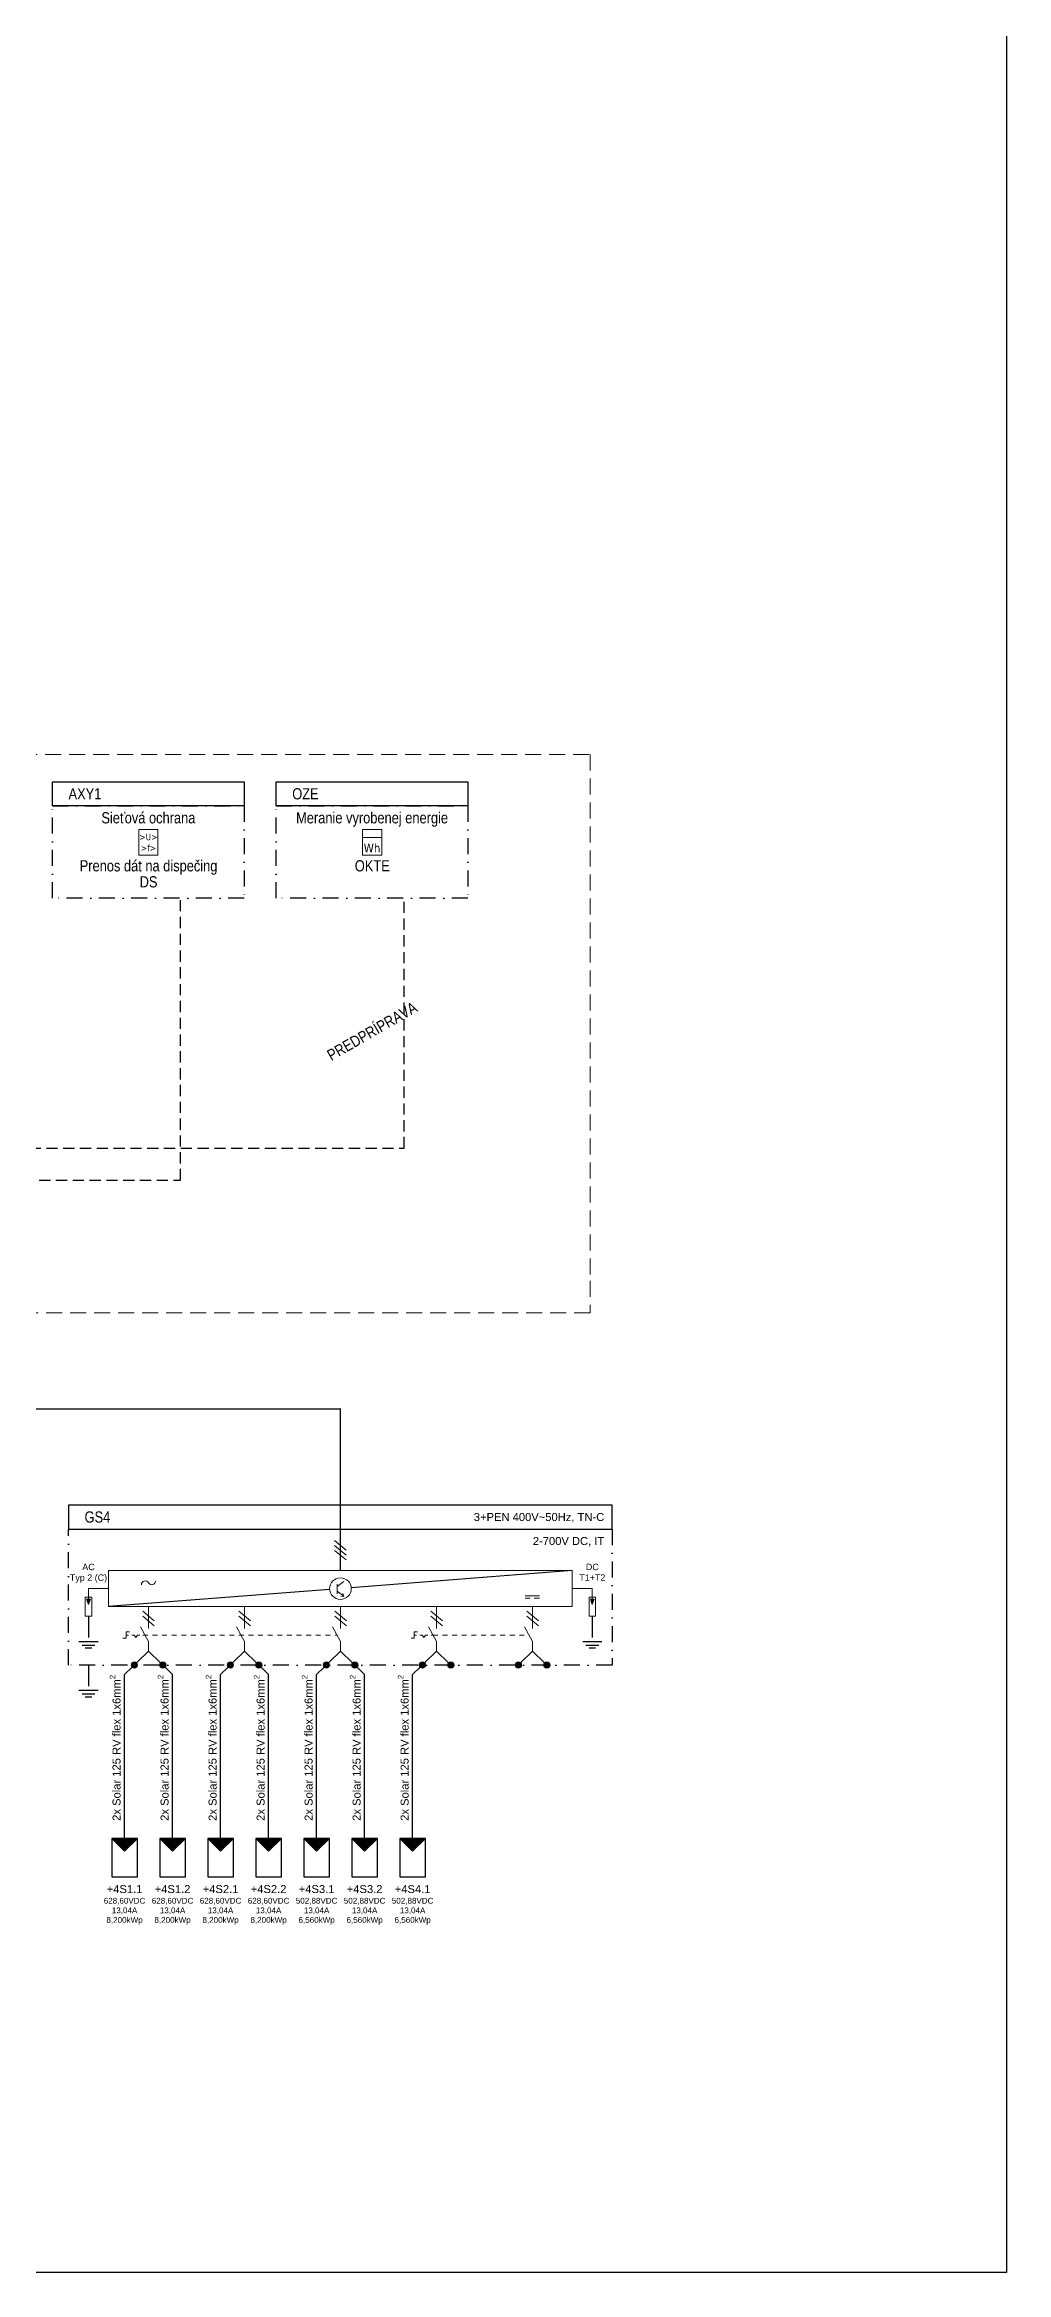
# Model space of a CAD drawing. Header units: millimetres. Extents: x -612 to 6794, y -5043 to 2163.
# Drawn here: x 660 to 960, y 755 to 1451 of the extents above; entities that cross this region are included whole.
import ezdxf
from ezdxf.enums import TextEntityAlignment as Align

# ---------------------------------------------------------------- set-up
doc = ezdxf.new("R2010")
doc.units = ezdxf.units.MM
doc.header["$MEASUREMENT"] = 0
for name, pattern in [('EPL_DASH', [1, 0.5, -0.5]), ('EPL_DASHLONGDOT', [1, 0.66, -0.12, 0.1, -0.12]), ('ČERCHOVANÁ', [1, 0.5, -0.25, 0, -0.25]), ('ČÁRKOVANÁ', [0.75, 0.5, -0.25])]:
    doc.linetypes.add(name, pattern=pattern)
for name, color, linetype in [('22kV', 34, 'Continuous'), ('400V', 7, 'Continuous'), ('EV-Káble', 7, 'Continuous'), ('Kable', 7, 'Continuous'), ('LEGRAND', 7, 'Continuous'), ('RS', 40, 'Continuous')]:
    doc.layers.add(name, color=color, linetype=linetype)
for name, color, linetype, lineweight in [('EPLAN100', 7, 'Continuous', 50), ('EPLAN305', 7, 'EPL_DASH', 25), ('Prístroj', 7, 'Continuous', 13)]:
    doc.layers.add(name, color=color, linetype=linetype, lineweight=lineweight)
doc.styles.get("Standard").update_dxf_attribs({"font": 'arial.ttf'})
doc.styles.add('styl2', font='ARIALN.TTF', dxfattribs={"width": 0.85})
doc.styles.add('Tahoma', font='tahoma.ttf')

msp = doc.modelspace()

# ---------------------------------------------------------------- hatches: boundary and pattern name
at = {"layer": 'EPLAN305', "linetype": 'Continuous', "ltscale": 4}
for points in [[(680.83, 891.09), (684.83, 887.09), (688.83, 891.09)], [(695.83, 891.09), (699.83, 887.09), (703.83, 891.09)], [(710.83, 891.09), (714.83, 887.09), (718.83, 891.09)], [(725.83, 891.09), (729.83, 887.09), (733.83, 891.09)], [(740.83, 891.09), (744.83, 887.09), (748.83, 891.09)], [(755.83, 891.09), (759.83, 887.09), (763.83, 891.09)], [(770.83, 891.09), (774.83, 887.09), (778.83, 891.09)]]:
    msp.add_hatch(color=230, dxfattribs=at).paths.add_polyline_path(points, flags=0)
at = {"layer": 'EV-Káble', "transparency": 33554687}
h = msp.add_hatch(color=1, dxfattribs=at)
h.dxf.hatch_style = 1
h.paths.add_polyline_path([(688.88, 945.26, 1), (686.88, 945.26)])
h = msp.add_hatch(color=7, dxfattribs=at)
h.dxf.hatch_style = 1
h.paths.add_polyline_path([(686.88, 945.26, 1), (688.88, 945.26)])
h = msp.add_hatch(color=1, dxfattribs=at)
h.dxf.hatch_style = 1
h.paths.add_polyline_path([(697.78, 945.26, 1), (695.78, 945.26)])
h = msp.add_hatch(color=7, dxfattribs=at)
h.dxf.hatch_style = 1
h.paths.add_polyline_path([(695.78, 945.26, 1), (697.78, 945.26)])
h = msp.add_hatch(color=1, dxfattribs=at)
h.dxf.hatch_style = 1
h.paths.add_polyline_path([(718.88, 945.26, 1), (716.88, 945.26)])
h = msp.add_hatch(color=7, dxfattribs=at)
h.dxf.hatch_style = 1
h.paths.add_polyline_path([(716.88, 945.26, 1), (718.88, 945.26)])
h = msp.add_hatch(color=1, dxfattribs=at)
h.dxf.hatch_style = 1
h.paths.add_polyline_path([(727.78, 945.26, 1), (725.78, 945.26)])
h = msp.add_hatch(color=7, dxfattribs=at)
h.dxf.hatch_style = 1
h.paths.add_polyline_path([(725.78, 945.26, 1), (727.78, 945.26)])
h = msp.add_hatch(color=1, dxfattribs=at)
h.dxf.hatch_style = 1
h.paths.add_polyline_path([(748.88, 945.26, 1), (746.88, 945.26)])
h = msp.add_hatch(color=7, dxfattribs=at)
h.dxf.hatch_style = 1
h.paths.add_polyline_path([(746.88, 945.26, 1), (748.88, 945.26)])
h = msp.add_hatch(color=1, dxfattribs=at)
h.dxf.hatch_style = 1
h.paths.add_polyline_path([(757.78, 945.26, 1), (755.78, 945.26)])
h = msp.add_hatch(color=7, dxfattribs=at)
h.dxf.hatch_style = 1
h.paths.add_polyline_path([(755.78, 945.26, 1), (757.78, 945.26)])
h = msp.add_hatch(color=1, dxfattribs=at)
h.dxf.hatch_style = 1
h.paths.add_polyline_path([(778.88, 945.26, 1), (776.88, 945.26)])
h = msp.add_hatch(color=7, dxfattribs=at)
h.dxf.hatch_style = 1
h.paths.add_polyline_path([(776.88, 945.26, 1), (778.88, 945.26)])
h = msp.add_hatch(color=1, dxfattribs=at)
h.dxf.hatch_style = 1
h.paths.add_polyline_path([(787.78, 945.26, 1), (785.78, 945.26)])
h = msp.add_hatch(color=7, dxfattribs=at)
h.dxf.hatch_style = 1
h.paths.add_polyline_path([(785.78, 945.26, 1), (787.78, 945.26)])
h = msp.add_hatch(color=1, dxfattribs=at)
h.dxf.hatch_style = 1
h.paths.add_polyline_path([(808.88, 945.26, 1), (806.88, 945.26)])
h = msp.add_hatch(color=7, dxfattribs=at)
h.dxf.hatch_style = 1
h.paths.add_polyline_path([(806.88, 945.26, 1), (808.88, 945.26)])
h = msp.add_hatch(color=1, dxfattribs=at)
h.dxf.hatch_style = 1
h.paths.add_polyline_path([(817.78, 945.26, 1), (815.78, 945.26)])
h = msp.add_hatch(color=7, dxfattribs=at)
h.dxf.hatch_style = 1
h.paths.add_polyline_path([(815.78, 945.26, 1), (817.78, 945.26)])
at = {"layer": 'LEGRAND', "lineweight": 13}
for points in [[(672.97, 965.84), (674.17, 965.84), (673.57, 964.14)], [(830.36, 965.84), (831.56, 965.84), (830.96, 964.14)]]:
    msp.add_hatch(color=256, dxfattribs=at).paths.add_polyline_path(points, flags=0)

# ---------------------------------------------------------------- linework, layer by layer
for p, q in [((824.7, 974.74), (755.63, 969.38)), ((748.9, 968.85), (679.84, 963.49))]:
    msp.add_line(p, q)
at = {"lineweight": 13}
for p, q in [((673.57, 969.12), (679.83, 969.12)), ((830.96, 969.12), (824.7, 969.12))]:
    msp.add_line(p, q, dxfattribs=at)
at = {"linetype": 'EPL_DASH', "lineweight": 13, "ltscale": 3}
for p, q in [((690.58, 954.63), (751.08, 954.63)), ((781.21, 954.63), (811.22, 954.63))]:
    msp.add_line(p, q, dxfattribs=at)
msp.add_lwpolyline([(-434.71, 1459.16), (960.35, 1459.16), (960.35, 755.5), (-434.71, 755.5)], close=True)
at = {"layer": '22kV', "color": 0, "linetype": 'ČERCHOVANÁ', "ltscale": 10}
for points in [[(662.33, 1213.69), (722.22, 1213.69), (722.22, 1184.79), (662.33, 1184.79)], [(732.22, 1213.69), (792.1, 1213.69), (792.1, 1184.79), (732.22, 1184.79)], [(667.34, 987.75), (837.2, 987.75), (837.2, 945.26), (667.34, 945.26)]]:
    msp.add_lwpolyline(points, close=True, dxfattribs=at)
at = {"layer": '400V', "lineweight": 13}
for p, q in [((750.47, 984.2), (754.06, 981.19)), ((750.47, 982.64), (754.06, 979.63)), ((750.47, 981.08), (754.06, 978.07))]:
    msp.add_line(p, q, dxfattribs=at)
at = {"layer": '400V', "linetype": 'Continuous', "lineweight": 13, "ltscale": 4}
for p, q in [((753.32, 971.37), (751.22, 969.79)), ((751.22, 970.54), (751.22, 967.54)), ((753.32, 966.72), (751.22, 968.29)), ((753.32, 966.71), (753.07, 967.62)), ((753.32, 966.71), (752.38, 966.73)), ((809.95, 966.89), (814.45, 966.89)), ((809.95, 966.14), (811.6, 966.14)), ((814.45, 966.14), (812.8, 966.14))]:
    msp.add_line(p, q, dxfattribs=at)
at = {"layer": '400V', "color": 1, "lineweight": 13}
for p, q in [((690.54, 962.12), (694.13, 959.1)), ((690.54, 960.55), (694.13, 957.54)), ((720.54, 962.12), (724.13, 959.1)), ((720.54, 960.55), (724.13, 957.54)), ((750.54, 962.12), (754.13, 959.1)), ((750.54, 960.55), (754.13, 957.54)), ((780.54, 962.12), (784.13, 959.1)), ((780.54, 960.55), (784.13, 957.54)), ((810.54, 962.12), (814.13, 959.1)), ((810.54, 960.55), (814.13, 957.54))]:
    msp.add_line(p, q, dxfattribs=at)
at = {"layer": '400V', "color": 1, "linetype": 'Continuous', "lineweight": 13}
for p, q in [((692.33, 963.49), (692.33, 956.63)), ((722.33, 963.49), (722.33, 956.63)), ((752.33, 963.49), (752.33, 956.63)), ((782.33, 963.49), (782.33, 956.63)), ((812.33, 963.49), (812.33, 956.63))]:
    msp.add_line(p, q, dxfattribs=at)
at = {"layer": '400V', "color": 1, "linetype": 'Continuous', "lineweight": 13, "ltscale": 4}
for p, q in [((684.33, 953.63), (685.33, 953.63)), ((685.33, 955.63), (685.33, 953.63)), ((685.33, 955.63), (686.33, 955.63)), ((685.33, 954.63), (686.08, 954.63)), ((687.08, 954.63), (687.83, 954.63)), ((688.33, 953.88), (687.83, 954.63)), ((688.83, 954.63), (688.33, 953.88)), ((688.83, 954.63), (689.58, 954.63)), ((692.33, 952.64), (689.83, 957.14)), ((690.58, 954.63), (691.21, 954.63)), ((722.33, 952.64), (719.83, 957.14)), ((752.33, 952.64), (749.83, 957.14)), ((774.33, 953.63), (775.33, 953.63)), ((775.33, 955.63), (775.33, 953.63)), ((775.33, 955.63), (776.33, 955.63)), ((775.33, 954.63), (776.08, 954.63)), ((777.08, 954.63), (777.83, 954.63)), ((778.33, 953.88), (777.83, 954.63)), ((778.83, 954.63), (778.33, 953.88)), ((778.83, 954.63), (779.58, 954.63)), ((782.33, 952.64), (779.83, 957.14)), ((780.58, 954.63), (781.21, 954.63)), ((812.33, 952.64), (809.83, 957.14)), ((692.33, 949.64), (692.33, 952.64)), ((722.33, 949.64), (722.33, 952.64)), ((752.33, 949.64), (752.33, 952.64)), ((782.33, 949.64), (782.33, 952.64)), ((812.33, 949.64), (812.33, 952.64))]:
    msp.add_line(p, q, dxfattribs=at)
at = {"layer": '400V', "color": 230, "ltscale": 5}
for points in [[(662.33, 1221.19), (722.22, 1221.19), (722.22, 1213.69), (662.33, 1213.69)], [(732.22, 1221.19), (792.1, 1221.19), (792.1, 1213.69), (732.22, 1213.69)], [(667.34, 987.75), (837.2, 987.75), (837.2, 995.25), (667.34, 995.25)]]:
    msp.add_lwpolyline(points, close=True, dxfattribs=at)
at = {"layer": '400V', "const_width": 0.4, "flags": 128}
msp.add_lwpolyline([(752.28, 974.74), (752.27, 1025.26), (628.65, 1025.26), (628.65, 1182.8)], dxfattribs=at)
at = {"layer": '400V', "linetype": 'Continuous', "lineweight": 13, "ltscale": 4}
msp.add_lwpolyline([(679.84, 963.49), (824.7, 963.49), (824.7, 974.74), (679.84, 974.74)], close=True, dxfattribs=at)
at = {"layer": '400V', "color": 1, "linetype": 'Continuous', "lineweight": 25, "ltscale": 4}
for points in [[(688.58, 945.95), (692.33, 949.64)], [(696.08, 945.95), (692.33, 949.64)], [(718.58, 945.95), (722.33, 949.64)], [(726.08, 945.95), (722.33, 949.64)], [(748.58, 945.95), (752.33, 949.64)], [(756.08, 945.95), (752.33, 949.64)], [(778.58, 945.95), (782.33, 949.64)], [(786.08, 945.95), (782.33, 949.64)], [(808.58, 945.95), (812.33, 949.64)], [(816.08, 945.95), (812.33, 949.64)], [(684.83, 891.09), (684.83, 942.26), (687.17, 944.56)], [(699.83, 891.09), (699.83, 942.26), (697.5, 944.56)], [(714.83, 891.09), (714.83, 942.26), (717.17, 944.56)], [(729.83, 891.09), (729.83, 942.26), (727.5, 944.56)], [(744.83, 891.09), (744.83, 942.26), (747.17, 944.56)], [(759.83, 891.09), (759.83, 942.26), (757.5, 944.56)], [(774.83, 891.09), (774.83, 942.26), (777.17, 944.56)]]:
    msp.add_lwpolyline(points, dxfattribs=at)
at = {"layer": '400V', "linetype": 'Continuous', "lineweight": 13, "ltscale": 4}
msp.add_circle((752.27, 969.12), 3.38, dxfattribs=at)
for centre, radius, start, end in [((691.29, 970.32), 1.2, 30, 180), ((693.34, 971.5), 1.16, 210, 0)]:
    msp.add_arc(centre, radius, start, end, dxfattribs=at)
at = {"layer": 'EPLAN100', "color": 94, "linetype": 'EPL_DASHLONGDOT', "lineweight": 30, "ltscale": 10, "true_color": 0x00a800}
for p, q in [((673.57, 960.49), (673.57, 952.49)), ((830.96, 960.49), (830.96, 952.49)), ((676.57, 952.49), (670.57, 952.49)), ((671.57, 951.49), (675.57, 951.49)), ((674.57, 950.49), (672.57, 950.49)), ((833.96, 952.49), (827.96, 952.49)), ((828.96, 951.49), (832.96, 951.49)), ((831.96, 950.49), (829.96, 950.49)), ((673.57, 945.26), (673.57, 937.26)), ((676.57, 937.26), (670.57, 937.26)), ((671.57, 936.26), (675.57, 936.26)), ((674.57, 935.26), (672.57, 935.26))]:
    msp.add_line(p, q, dxfattribs=at)
at = {"layer": 'EPLAN305', "color": 230, "linetype": 'Continuous', "ltscale": 4}
for points in [[(680.83, 891.09), (684.83, 887.09), (688.83, 891.09)], [(680.83, 879.09), (688.83, 879.09), (688.83, 891.09), (680.83, 891.09)], [(695.83, 891.09), (699.83, 887.09), (703.83, 891.09)], [(695.83, 879.09), (703.83, 879.09), (703.83, 891.09), (695.83, 891.09)], [(710.83, 891.09), (714.83, 887.09), (718.83, 891.09)], [(710.83, 879.09), (718.83, 879.09), (718.83, 891.09), (710.83, 891.09)], [(725.83, 891.09), (729.83, 887.09), (733.83, 891.09)], [(725.83, 879.09), (733.83, 879.09), (733.83, 891.09), (725.83, 891.09)], [(740.83, 891.09), (744.83, 887.09), (748.83, 891.09)], [(740.83, 879.09), (748.83, 879.09), (748.83, 891.09), (740.83, 891.09)], [(755.83, 891.09), (759.83, 887.09), (763.83, 891.09)], [(755.83, 879.09), (763.83, 879.09), (763.83, 891.09), (755.83, 891.09)], [(770.83, 891.09), (774.83, 887.09), (778.83, 891.09)], [(770.83, 879.09), (778.83, 879.09), (778.83, 891.09), (770.83, 891.09)]]:
    msp.add_lwpolyline(points, close=True, dxfattribs=at)
at = {"layer": 'EV-Káble', "color": 1, "lineweight": 13}
for p, q in [((688.88, 945.26), (686.88, 945.26)), ((697.78, 945.26), (695.78, 945.26)), ((718.88, 945.26), (716.88, 945.26)), ((727.78, 945.26), (725.78, 945.26)), ((748.88, 945.26), (746.88, 945.26)), ((757.78, 945.26), (755.78, 945.26)), ((778.88, 945.26), (776.88, 945.26)), ((787.78, 945.26), (785.78, 945.26)), ((808.88, 945.26), (806.88, 945.26)), ((817.78, 945.26), (815.78, 945.26))]:
    msp.add_line(p, q, dxfattribs=at)
at = {"layer": 'LEGRAND', "lineweight": 13}
for p, q in [((673.57, 969.12), (673.57, 965.65)), ((830.97, 969.12), (830.96, 965.65))]:
    msp.add_line(p, q, dxfattribs=at)
for points in [[(672.57, 960.49), (674.57, 960.49), (674.57, 966.49), (672.57, 966.49)], [(672.97, 965.84), (674.17, 965.84), (673.57, 964.14)], [(829.96, 960.49), (831.96, 960.49), (831.96, 966.49), (829.96, 966.49)], [(830.36, 965.84), (831.56, 965.84), (830.96, 964.14)]]:
    msp.add_lwpolyline(points, close=True, dxfattribs=at)
at = {"layer": 'LEGRAND', "color": 1, "lineweight": 13}
for centre in [(687.88, 945.26), (696.78, 945.26), (717.88, 945.26), (726.78, 945.26), (747.88, 945.26), (756.78, 945.26), (777.88, 945.26), (786.78, 945.26), (807.88, 945.26), (816.78, 945.26)]:
    msp.add_circle(centre, 1, dxfattribs=at)
at = {"layer": 'Prístroj', "color": 0, "linetype": 'Continuous', "ltscale": 4}
msp.add_line((759.16, 1203.77), (765.16, 1203.77), dxfattribs=at)
at = {"layer": 'Prístroj', "color": 253, "linetype": 'ČÁRKOVANÁ', "ltscale": 10}
msp.add_lwpolyline([(255.02, 1229.72), (830.29, 1229.72), (830.29, 1065.27), (830.29, 1065.27), (830.29, 1065.27), (830.29, 1065.27), (830.29, 1055.26), (255.02, 1055.26)], close=True, dxfattribs=at)
at = {"layer": 'Prístroj', "color": 0, "linetype": 'Continuous', "ltscale": 4}
for points in [[(689.27, 1198.27), (695.27, 1198.27), (695.27, 1206.27), (689.27, 1206.27)], [(759.16, 1198.27), (765.16, 1198.27), (765.16, 1206.27), (759.16, 1206.27)]]:
    msp.add_lwpolyline(points, close=True, dxfattribs=at)
at = {"layer": 'RS', "linetype": 'ČÁRKOVANÁ', "ltscale": 7}
msp.add_lwpolyline([(458.65, 1132.65), (458.65, 1096.73), (702.27, 1096.73), (702.27, 1184.79)], dxfattribs=at)
at = {"layer": 'RS', "color": 193, "linetype": 'ČÁRKOVANÁ', "ltscale": 7}
msp.add_lwpolyline([(497.65, 1132.65), (497.65, 1106.73), (772.16, 1106.73), (772.16, 1184.79)], dxfattribs=at)

# ---------------------------------------------------------------- texts
at = {"layer": '22kV', "color": 230, "style": 'styl2'}
for s, p in [('AXY1', (667.33, 1217.44)), ('OZE', (737.22, 1217.44)), ('GS4', (672.34, 991.5))]:
    msp.add_text(s, height=3.5, dxfattribs=at).set_placement(p, align=Align.MIDDLE_LEFT)
at = {"layer": '400V', "style": 'styl2'}
for s, p in [('Sieťová ochrana', (692.27, 1209.94)), ('Meranie vyrobenej energie', (762.16, 1209.94)), ('Prenos dát na dispečing', (692.33, 1194.94)), ('DS', (692.33, 1189.94)), ('OKTE', (762.22, 1194.94))]:
    msp.add_text(s, height=3.5, dxfattribs=at).set_placement(p, align=Align.MIDDLE_CENTER)
msp.add_text('PREDPRÍPRAVA', height=3.5, rotation=30, dxfattribs=at).set_placement((762.16, 1143.26), align=Align.MIDDLE_CENTER)
at = {"layer": '400V', "color": 251, "lineweight": 13}
for s, p in [('3+PEN 400V~50Hz, TN-C', (834.7, 991.5)), ('2-700V DC, IT', (834.7, 984))]:
    msp.add_text(s, height=2.5, dxfattribs=at).set_placement(p, align=Align.MIDDLE_RIGHT)
at = {"layer": '400V', "linetype": 'Continuous', "char_height": 2, "width": 13.7015, "attachment_point": 2}
for s, insert in [('\\pxqc;AC\\PTyp 2 (C)', (673.56, 976.9)), ('\\pxqc;DC\\PT1+T2', (830.97, 976.9)), ('\\pxqc;{\\H0.9x;628,60VDC\\P13,04A\\P8,200kWp}', (684.83, 872.52)), ('\\pxqc;{\\H0.9x;628,60VDC\\P13,04A\\P8,200kWp}', (699.83, 872.52)), ('\\pxqc;{\\H0.9x;628,60VDC\\P13,04A\\P8,200kWp}', (714.83, 872.52)), ('\\pxqc;{\\H0.9x;628,60VDC\\P13,04A\\P8,200kWp}', (729.83, 872.52)), ('\\pxqc;{\\H0.9x;502,88VDC\\P13,04A\\P6,560kWp}', (744.83, 872.52)), ('\\pxqc;{\\H0.9x;502,88VDC\\P13,04A\\P6,560kWp}', (759.83, 872.52)), ('\\pxqc;{\\H0.9x;502,88VDC\\P13,04A\\P6,560kWp}', (774.83, 872.52))]:
    msp.add_mtext(s, dxfattribs=dict(at, insert=insert))
at = {"layer": '400V', "color": 230, "linetype": 'Continuous', "char_height": 2, "width": 13.7015, "attachment_point": 2}
for s, insert in [('\\pxqc;{\\H1.25x;+4S1.1}', (684.83, 876.52)), ('\\pxqc;{\\H1.25x;+4S1.2}', (699.83, 876.52)), ('\\pxqc;{\\H1.25x;+4S2.1}', (714.83, 876.52)), ('\\pxqc;{\\H1.25x;+4S2.2}', (729.83, 876.52)), ('\\pxqc;{\\H1.25x;+4S3.1}', (744.83, 876.52)), ('\\pxqc;{\\H1.25x;+4S3.2}', (759.83, 876.52)), ('\\pxqc;{\\H1.25x;+4S4.1}', (774.83, 876.52))]:
    msp.add_mtext(s, dxfattribs=dict(at, insert=insert))
at = {"layer": 'Kable', "linetype": 'Continuous', "char_height": 2.5, "width": 58.5987, "attachment_point": 8, "rotation": 90}
for insert in [(683.61, 919.39), (698.61, 919.39), (713.61, 919.39), (728.61, 919.39), (743.61, 919.39), (758.61, 919.39), (773.61, 919.39)]:
    msp.add_mtext('\\A1;2x Solar 125 RV flex 1x6mm{\\H0.7x;\\S2^ ;}', dxfattribs=dict(at, insert=insert))
at = {"layer": 'Prístroj', "style": 'Tahoma'}
for s, height, p in [('>U>', 2, (692.27, 1203.94)), ('>f>', 2, (692.27, 1200.5)), ('Wh', 2.726, (762.16, 1200.5))]:
    msp.add_text(s, height=height, dxfattribs=at).set_placement(p, align=Align.MIDDLE_CENTER)

doc.saveas('drawing.dxf')
